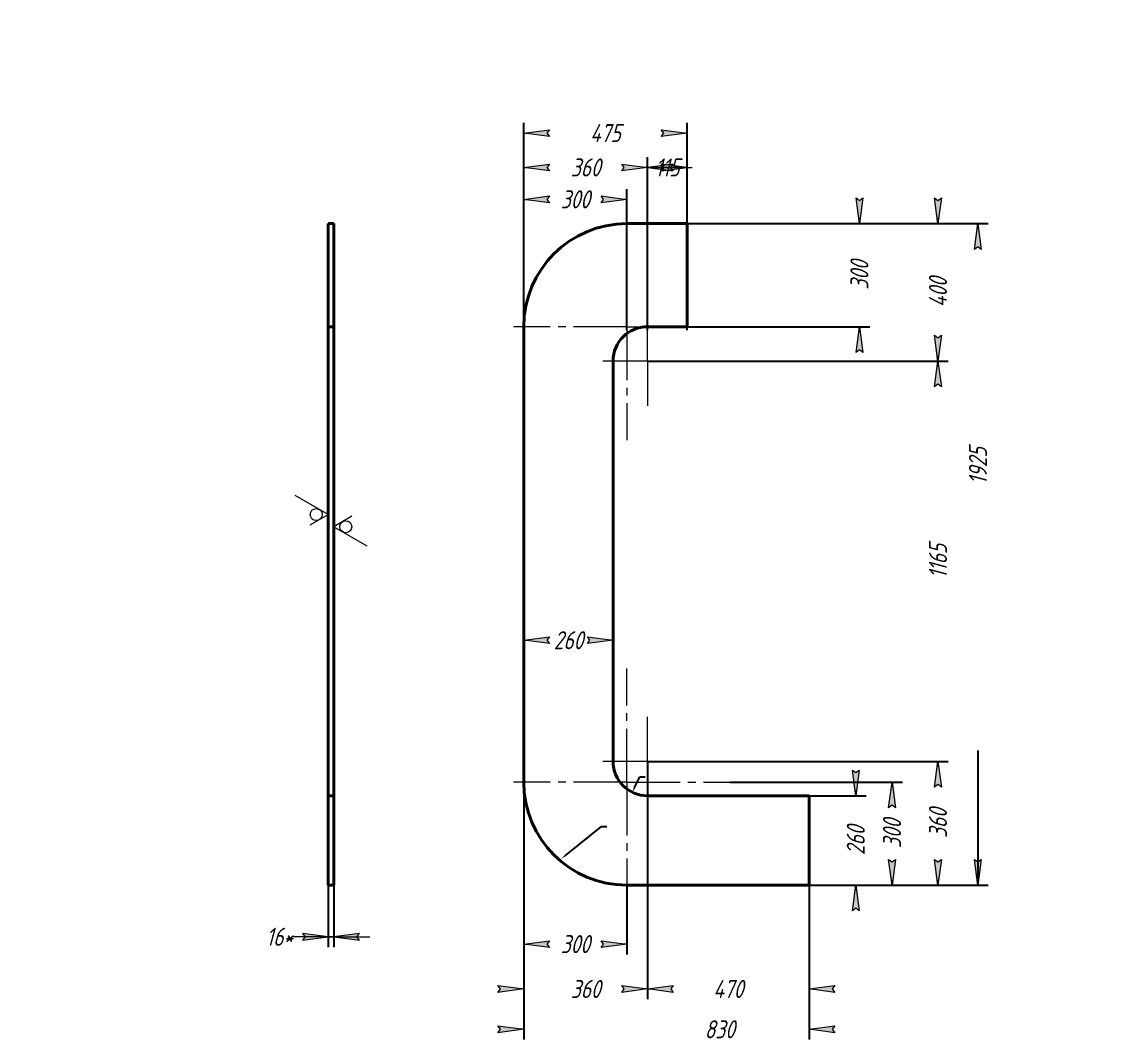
# Model space of a CAD drawing. Header units: millimetres. Extents: x 0 to 210, y 0 to 297.
# Drawn here: x 0 to 210, y 99.8 to 297 of the extents above; entities that cross this region are included whole.
import ezdxf

# ---------------------------------------------------------------- set-up
doc = ezdxf.new("R2010")
doc.units = ezdxf.units.MM
for name, pattern in [('K5LT_AXLED', [14.85000038146973, 10.35000038146973, -1.5, 1.5, -1.5]), ('K5LT_BASIC', [0]), ('K5LT_THIN', [0])]:
    doc.linetypes.add(name, pattern=pattern)
doc.layers.add('Системный слой', color=7, linetype='Continuous')
doc.styles.add('KDIMTEXTSTYLE', font='GOST_AU.SHX', dxfattribs={"width": 0.96, "oblique": 15, "height": 5})
doc.dimstyles.new('KDIMSTYLE (0.07)', dxfattribs={"dimtxt": 5, "dimasz": 1, "dimexe": 2, "dimexo": 0.0625, "dimgap": 1, "dimtad": 1, "dimlfac": 15, "dimtxsty": 'KDIMTEXTSTYLE', "dimsah": 1, "dimcen": 0.09, "dimdle": 1, "dimadec": 0, "dimazin": 0, "dimtfac": 0.667, "dimtmove": 0, "dimatfit": 3, "dimfxl": 1, "dimtvp": 1, "dimtolj": 1, "dimtzin": 0, "dimarcsym": 0})

# ---------------------------------------------------------------- blocks, each defined once
blk = doc.blocks.new('KDIMARROW_01')
at = {"layer": 'Системный слой'}
blk.add_hatch(color=0, dxfattribs=at).paths.add_polyline_path([(0, 0), (-5, 0.658262491226197), (-4.5, 5.51091059616309e-16), (-5, -0.6582624912261956)])
at = {"layer": 'Системный слой', "color": 0, "linetype": 'K5LT_THIN', "lineweight": 18}
for p, q in [((-4.5, 5.51091059616309e-16), (-5, 0.658262491226197)), ((-5, 0.658262491226197), (0, 0)), ((0, 0), (-5, -0.6582624912261956)), ((-5, -0.6582624912261956), (-4.5, 5.51091059616309e-16)), ((0, 0), (-1, 0))]:
    blk.add_line(p, q, dxfattribs=at)
blk = doc.blocks.new('U0')
at = {"layer": 'Системный слой', "color": 30, "linetype": 'K5LT_AXLED', "lineweight": 18, "true_color": 0xff8000}
for q in [(121.3876745180038, 162.1472412897013), (112.7210078513372, 153.4805746230346), (121.3876745180038, 144.8139079563679), (130.0543411846705, 153.4805746230346)]:
    blk.add_line((121.3876745180038, 153.4805746230346), q, dxfattribs=at)
blk = doc.blocks.new('KDIMARROW_02')
at = {"layer": 'Системный слой'}
blk.add_hatch(color=0, dxfattribs=at).paths.add_polyline_path([(4.5, -5.51091059616309e-16), (5, 0.6582624912261956), (0, 0), (5, -0.658262491226197)])
at = {"layer": 'Системный слой', "color": 0, "linetype": 'K5LT_THIN', "lineweight": 18}
for p, q in [((0, 0), (-1, 0)), ((5, 0.6582624912261956), (0, 0)), ((0, 0), (5, -0.658262491226197)), ((0, 0), (7, -8.572527594031472e-16)), ((4.5, -5.51091059616309e-16), (5, 0.6582624912261956)), ((5, -0.658262491226197), (4.5, -5.51091059616309e-16))]:
    blk.add_line(p, q, dxfattribs=at)
blk = doc.blocks.new('U1')
at = {"layer": 'Системный слой', "color": 30, "linetype": 'K5LT_AXLED', "lineweight": 18, "true_color": 0xff8000}
for q in [(117.3876745179418, 171.480574623023), (95.38767451794176, 149.480574623023), (139.3876745179417, 149.480574623023), (117.3876745179418, 127.480574623023)]:
    blk.add_line((117.3876745179418, 149.480574623023), q, dxfattribs=at)
blk = doc.blocks.new('U2')
at = {"layer": 'Системный слой', "color": 30, "linetype": 'K5LT_AXLED', "lineweight": 18, "true_color": 0xff8000}
for q in [(117.38767451774, 259.813907956203), (95.38767451773995, 237.813907956203), (139.38767451774, 237.813907956203), (117.38767451774, 215.813907956203)]:
    blk.add_line((117.38767451774, 237.813907956203), q, dxfattribs=at)
blk = doc.blocks.new('U3')
at = {"layer": 'Системный слой', "color": 30, "linetype": 'K5LT_AXLED', "lineweight": 18, "true_color": 0xff8000}
for q in [(121.38767451774, 239.8139079562069), (112.7210078510733, 231.1472412895402), (130.0543411844066, 231.1472412895402), (121.38767451774, 222.4805746228736)]:
    blk.add_line((121.38767451774, 231.1472412895402), q, dxfattribs=at)
blk = doc.blocks.new('U9')
at = {"layer": 'Системный слой', "color": 7, "linetype": 'K5LT_THIN', "lineweight": 18}
for p, q in [((64.03333333333333, 201.0358285330024), (60.53333333333333, 199.0151035330024)), ((60.53333333333333, 199.0151035330024), (66.93508333333332, 195.3190531705024))]:
    blk.add_line(p, q, dxfattribs=at)
blk.add_arc((62.86666666666666, 199.0151035330024), 1.166666666666667, 0, 359.999994270422, dxfattribs=at)
blk = doc.blocks.new('U10')
at = {"layer": 'Системный слой', "color": 7, "linetype": 'K5LT_THIN', "lineweight": 18}
for p, q in [((59.46666666666666, 201.3722078428918), (53.06491666666666, 205.0682582053918)), ((55.96666666666666, 199.3514828428918), (59.46666666666666, 201.3722078428918))]:
    blk.add_line(p, q, dxfattribs=at)
blk.add_arc((57.13333333333333, 201.3722078428918), 1.166666666666667, 0, 359.999994270422, dxfattribs=at)

msp = doc.modelspace()

# ---------------------------------------------------------------- linework, layer by layer
at = {"layer": 'Системный слой', "color": 150, "linetype": 'K5LT_BASIC', "lineweight": 40, "true_color": 0x0080ff}
for p, q in [((59.46666666666666, 257.8139079562011), (60.53333333333332, 257.8139079562011)), ((59.46666666666666, 257.8139079562011), (59.46666666666666, 237.8139079562069)), ((60.53333333333332, 257.8139079562011), (60.53333333333333, 237.8139079562069)), ((117.38767451774, 257.813907956203), (129.0543411844222, 257.8139079562011)), ((129.0543411844222, 257.8139079562011), (129.0543411844222, 237.8139079562069)), ((59.46666666666666, 237.8139079562069), (59.46666666666666, 231.1472412895173)), ((59.46666666666666, 237.8139079562069), (60.53333333333333, 237.8139079562069)), ((60.53333333333333, 237.8139079562069), (60.53333333333333, 231.1472412895173)), ((97.38767451794176, 149.480574623023), (97.38767451773995, 237.813907956203)), ((129.0543411844222, 237.8139079562069), (121.38767451774, 237.8139079562069)), ((59.46666666666666, 231.1472412895173), (59.46666666666667, 153.4805746230346)), ((60.53333333333333, 231.1472412895173), (60.53333333333333, 153.4805746230346)), ((114.721007851071, 231.1472412895173), (114.7210078513372, 153.4805746230346)), ((59.46666666666667, 153.4805746230346), (59.46666666666667, 146.8139079562069)), ((60.53333333333333, 153.4805746230346), (60.53333333333333, 146.8139079562069)), ((59.46666666666667, 146.8139079562069), (60.53333333333333, 146.8139079562069)), ((59.46666666666667, 146.8139079562069), (59.46666666666667, 129.4805746228774)), ((60.53333333333333, 146.8139079562069), (60.53333333333334, 129.4805746228774)), ((121.3876745180038, 146.8139079563679), (152.7210078510267, 146.8139079562069)), ((152.7210078510267, 146.8139079562069), (152.7210078510267, 129.4805746228774)), ((59.46666666666667, 129.4805746228774), (60.53333333333334, 129.4805746228774)), ((152.7210078510267, 129.4805746228774), (117.3876745179418, 129.480574623023))]:
    msp.add_line(p, q, dxfattribs=at)
for centre, radius, start, end in [((117.38767451774, 237.813907956203), 20, 90, 180), ((121.38767451774, 231.1472412895402), 6.666666666666667, 90.00000000000001, 180), ((121.3876745180038, 153.4805746230346), 6.666666666666667, 180, 270), ((117.3876745179418, 149.480574623023), 20, 180, 270)]:
    msp.add_arc(centre, radius, start, end, dxfattribs=at)

# ---------------------------------------------------------------- block references
at = {"layer": 'Системный слой'}
for name in ['U2', 'U3', 'U10', 'U9', 'U1', 'U0']:
    msp.add_blockref(name, (0, 0), dxfattribs=at)

# ---------------------------------------------------------------- dimensions: what is measured, and where the dimension line sits
at = {"layer": 'Системный слой', "color": 7}
for base, p1, p2, location, override in [((129.0543411844222, 275.3740775286594), (97.38767451773995, 237.1472412895363), (129.0543411844222, 237.1472412895402), (113.2210078510811, 275.3740775286594), {"dimexo": 0, "dimpost": '\\H3.5;\\W0.965;\\Q15;<>', "dimblk1": 'KDIMARROW_01', "dimblk2": 'KDIMARROW_01', "dimse1": 0, "dimse2": 0, "dimclrt": 7, "dimtolj": 1}), ((121.38767451774, 268.7158405364228), (97.38767451773995, 244.1472412895363), (121.38767451774, 244.1472412895402), (109.38767451774, 268.7158405364228), {"dimexo": 0, "dimpost": '\\H3.5;\\W0.965;\\Q15;<>', "dimblk1": 'KDIMARROW_01', "dimblk2": 'KDIMARROW_01', "dimse1": 0, "dimse2": 0, "dimclrt": 7, "dimtolj": 1}), ((121.38767451774, 268.7158405364228), (129.0543411844222, 237.1472412895402), (121.38767451774, 237.1472412895402), (125.2210078510811, 268.7158405364228), {"dimexo": 0, "dimpost": '\\H3.5;\\W0.965;\\Q15;<>', "dimblk1": 'KDIMARROW_02', "dimblk2": 'KDIMARROW_02', "dimse1": 0, "dimse2": 0, "dimclrt": 7, "dimtolj": 1}), ((117.38767451774, 262.5270066141397), (97.38767451773995, 237.1472412895363), (117.38767451774, 237.1472412895363), (107.38767451774, 262.5270066141397), {"dimexo": 0, "dimpost": '\\H3.5;\\W0.965;\\Q15;<>', "dimblk1": 'KDIMARROW_01', "dimblk2": 'KDIMARROW_01', "dimse1": 0, "dimse2": 0, "dimclrt": 7, "dimtolj": 1}), ((114.7210078512566, 176.9910998046655), (97.38767451794176, 149.480574623023), (114.7210078513372, 153.4805746230346), (106.0543411845521, 176.9910998046358), {"dimexo": 0, "dimpost": '\\H3.5;\\W0.965;\\Q15;<>', "dimblk1": 'KDIMARROW_01', "dimblk2": 'KDIMARROW_01', "dimse1": 0, "dimse2": 0, "dimclrt": 7, "dimtolj": 1}), ((97.38767451793255, 109.3295514762126), (121.3876745180038, 153.4805746230346), (97.38767451793255, 153.4805746230346), (109.3876745179682, 109.3295514762126), {"dimexo": 0, "dimpost": '\\H3.5;\\W0.965;\\Q15;<>', "dimblk1": 'KDIMARROW_01', "dimblk2": 'KDIMARROW_01', "dimse1": 0, "dimse2": 0, "dimclrt": 7, "dimtolj": 1}), ((97.3876745180522, 101.506584974671), (152.7210078510267, 146.8139079562069), (97.38767451794176, 149.480574623023), (135.3876745180522, 101.5065849747585), {"dimexo": 0, "dimpost": '\\H3.5;\\W0.965;\\Q15;<>', "dimblk1": 'KDIMARROW_01', "dimblk2": 'KDIMARROW_01', "dimse1": 0, "dimse2": 0, "dimclrt": 7, "dimtolj": 1}), ((117.3876745179418, 118.0381368269854), (97.38767451794176, 149.480574623023), (117.3876745179418, 129.480574623023), (107.3876745179418, 118.0381368269854), {"dimexo": 0, "dimpost": '\\H3.5;\\W0.965;\\Q15;<>', "dimblk1": 'KDIMARROW_01', "dimblk2": 'KDIMARROW_01', "dimse1": 0, "dimse2": 0, "dimclrt": 7, "dimtolj": 1}), ((59.46666666666667, 119.464178549283), (60.53333333333334, 129.4805746228774), (59.46666666666667, 129.4805746228774), (50.00257326507567, 119.464178549283), {"dimexo": 0, "dimpost": '\\H3.5;\\W0.965;\\Q15;<>\\H3.5;\\W0.965;\\Q15;\\Q15;*', "dimblk1": 'KDIMARROW_02', "dimblk2": 'KDIMARROW_02', "dimse1": 0, "dimse2": 0, "dimclrt": 7, "dimtolj": 1}), ((121.3876745180038, 109.3295514762126), (152.7210078510267, 129.4805746228774), (121.3876745180038, 129.4805746230065), (137.0543411845153, 109.3295514762126), {"dimexo": 0, "dimpost": '\\H3.5;\\W0.965;\\Q15;<>', "dimblk1": 'KDIMARROW_01', "dimblk2": 'KDIMARROW_01', "dimse1": 0, "dimse2": 0, "dimclrt": 7, "dimtolj": 1})]:
    msp.add_linear_dim(base=base, p1=p1, p2=p2, location=location, dimstyle='KDIMSTYLE (0.07)', override=override, dxfattribs=at).render()
for base, p1, p2, location in [((177.7283651673732, 231.1472412895402), (120.5990618225711, 257.8139079562025), (121.38767451774, 231.1472412895402), (177.7283651673732, 244.4805746228714)), ((185.4775297902214, 257.8139079562011), (152.7210078510267, 129.4805746228774), (129.0543411844222, 257.8139079562011), (185.4775297902214, 210.8139079562011)), ((162.4930381309374, 237.8139079562069), (129.0543411844222, 257.8139079562011), (129.0543411844222, 237.8139079562069), (162.4930381309374, 247.813907956204)), ((177.7283651673732, 153.4805746230346), (121.38767451774, 231.1472412895402), (121.3876745180038, 153.4805746230346), (177.7283651673732, 192.3139079562874)), ((177.7283651673732, 153.4805746230346), (152.7210078510267, 129.4805746228774), (121.3876745180038, 153.4805746230346), (177.7283651673732, 141.480574622956)), ((168.8208420459081, 149.480574623023), (152.7210078510267, 129.4805746228774), (137.3876745179417, 149.480574623023), (168.8208420459081, 139.4805746229502)), ((161.79004479576, 129.4805746228774), (152.7210078510267, 146.8139079562069), (152.7210078510267, 129.4805746228774), (161.79004479576, 138.1472412895422))]:
    msp.add_linear_dim(base=base, p1=p1, p2=p2, angle=90, location=location, dimstyle='KDIMSTYLE (0.07)', override={"dimexo": 0, "dimpost": '\\H3.5;\\W0.965;\\Q15;<>', "dimblk1": 'KDIMARROW_01', "dimblk2": 'KDIMARROW_01', "dimse1": 0, "dimse2": 0, "dimclrt": 7, "dimtolj": 1}, dxfattribs=at).render()
for center, mpoint, override in [((121.3876745180038, 153.4805746230346), (118.4458131149605, 147.4981089165112), {"dimtih": 1, "dimtoh": 1, "dimpost": '\\H3.5;\\W0.965;\\Q15;R<>\\X\\H3.5;\\W0.965;\\Q15;\\Q15;2 рад.', "dimblk2": 'KDIMARROW_01', "dimclrt": 7, "dimtmove": 1, "dimtolj": 1}), ((120.3086225767433, 147.1163862333428), (104.6896464653856, 134.6244854479204), {"dimtih": 1, "dimtoh": 1, "dimpost": '\\H3.5;\\W0.965;\\Q15;\\Q15;\\H3.5;\\W0.965;\\Q15;R<>\\H3.5;\\W0.965;\\Q15;\\Q15;\\X\\H3.5;\\W0.965;\\Q15;\\Q15;2 рад.\\Q15;', "dimblk2": 'KDIMARROW_01', "dimclrt": 7, "dimtmove": 1, "dimtolj": 1})]:
    msp.add_radius_dim(center=center, mpoint=mpoint, dimstyle='KDIMSTYLE (0.07)', override=override, dxfattribs=at).render()

doc.saveas('drawing.dxf')
